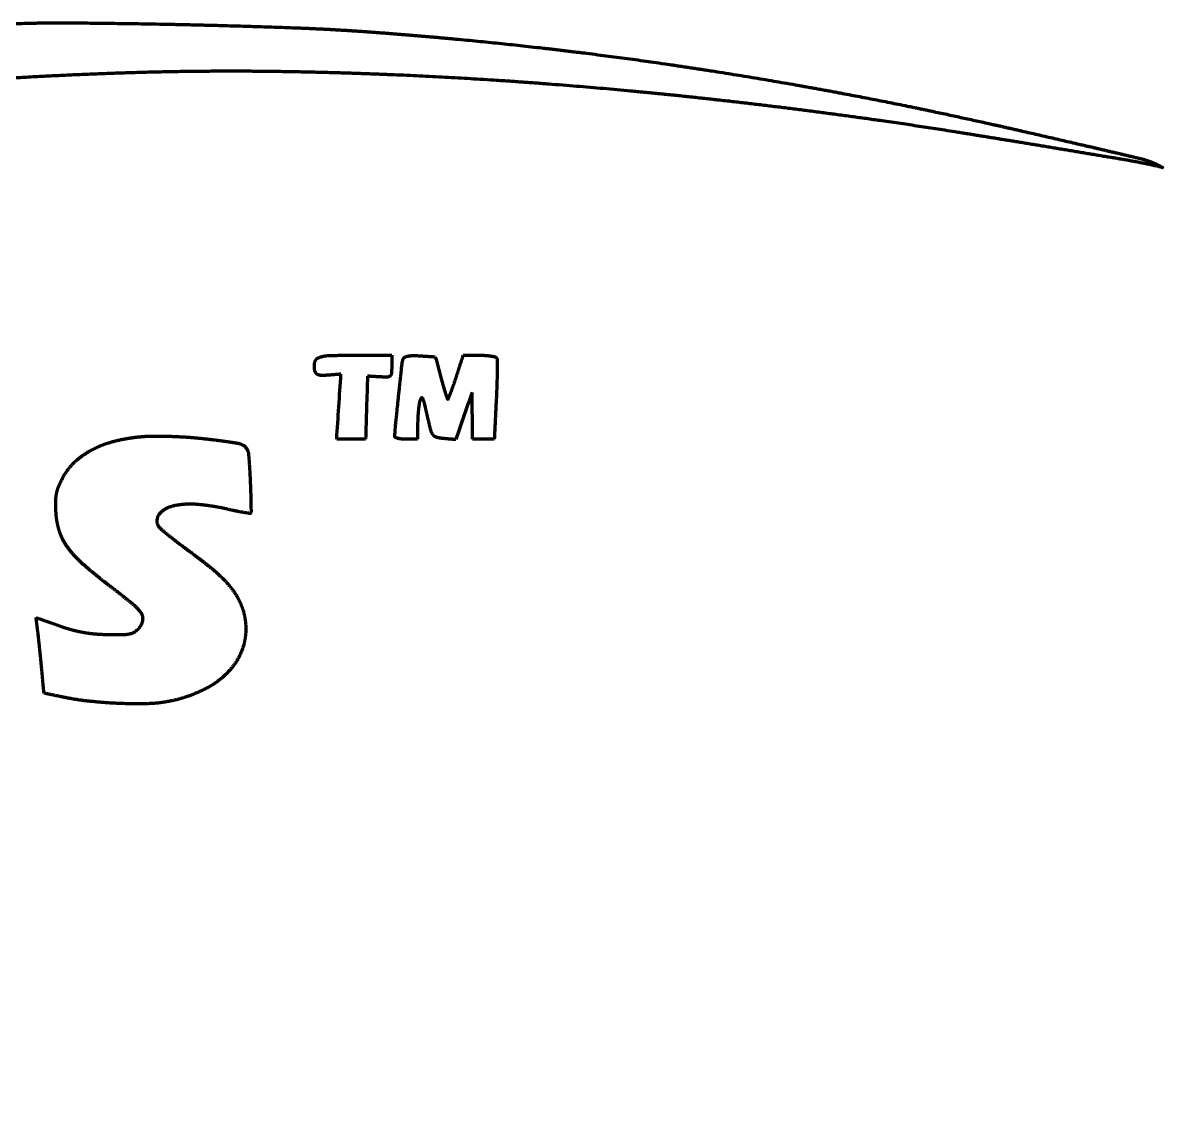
# Model space of a CAD drawing. Header units: inches. Extents: x 904 to 7172, y 213 to 5528.
# Drawn here: x 3274.94 to 3304.77, y 2294.12 to 2322.65 of the extents above; entities that cross this region are included whole.
import ezdxf

# ---------------------------------------------------------------- set-up
doc = ezdxf.new("R2010")
doc.units = ezdxf.units.IN

msp = doc.modelspace()

# ---------------------------------------------------------------- linework, layer by layer
at = {"linetype": 'Continuous', "lineweight": 70}
for points, weights, knots in [([(3304.772, 2318.862), (3304.716, 2318.874), (3304.659, 2318.887), (3304.339, 2318.959), (3304.073, 2319.012), (3303.073, 2319.181), (3302.339, 2319.304), (3300.856, 2319.55), (3300.107, 2319.671), (3298.799, 2319.88), (3298.241, 2319.965), (3295.891, 2320.305), (3294.095, 2320.529), (3290.546, 2320.904), (3288.794, 2321.051), (3285.367, 2321.267), (3283.693, 2321.336), (3280.456, 2321.397), (3278.894, 2321.384), (3275.108, 2321.25), (3272.887, 2321.105), (3268.627, 2320.7), (3266.591, 2320.429), (3262.608, 2319.746), (3260.664, 2319.333), (3256.769, 2318.346), (3254.821, 2317.775), (3252.028, 2316.844), (3251.166, 2316.541), (3249.494, 2315.922), (3248.685, 2315.605), (3247.067, 2314.934), (3246.258, 2314.58), (3244.587, 2313.812), (3243.724, 2313.4), (3241.767, 2312.43), (3240.676, 2311.867), (3238.546, 2310.721), (3237.508, 2310.138), (3235.246, 2308.813), (3234.021, 2308.073), (3231.077, 2306.237), (3229.353, 2305.15), (3226.277, 2303.189), (3224.918, 2302.328), (3222.692, 2300.927), (3221.821, 2300.391), (3220.269, 2299.459), (3219.587, 2299.064), (3218.219, 2298.3), (3217.534, 2297.932), (3216.012, 2297.145), (3215.167, 2296.742), (3213.51, 2296.015), (3212.698, 2295.696), (3211.107, 2295.142), (3210.33, 2294.908), (3208.815, 2294.521), (3208.077, 2294.373), (3206.958, 2294.211), (3206.581, 2294.174), (3205.739, 2294.131), (3205.276, 2294.119), (3204.355, 2294.119), (3203.898, 2294.131), (3203.083, 2294.174), (3202.726, 2294.211), (3201.384, 2294.424), (3200.412, 2294.659), (3199.461, 2294.97), (3198.53, 2295.275), (3197.628, 2295.658), (3196.761, 2296.116), (3195.871, 2296.586), (3195.022, 2297.127), (3193.362, 2298.39), (3192.549, 2299.098), (3191.354, 2300.29), (3190.934, 2300.732), (3190.149, 2301.61), (3189.785, 2302.046), (3189.079, 2302.957), (3188.737, 2303.43), (3188.044, 2304.461), (3187.69, 2305.016), (3187.146, 2305.914), (3186.951, 2306.255), (3186.5, 2307.086), (3186.241, 2307.575), (3185.708, 2308.6), (3185.431, 2309.135), (3185.154, 2309.669), (3185.136, 2309.704), (3185.142, 2309.743), (3185.17, 2309.771), (3185.177, 2309.777), (3185.187, 2309.776), (3185.192, 2309.768), (3185.247, 2309.68), (3185.302, 2309.591), (3185.421, 2309.398), (3185.483, 2309.294), (3185.618, 2309.063), (3185.69, 2308.937), (3186.421, 2307.641), (3187.137, 2306.505), (3188.639, 2304.365), (3189.429, 2303.368), (3191.062, 2301.536), (3191.902, 2300.704), (3193.606, 2299.215), (3194.475, 2298.573), (3195.844, 2297.725), (3196.306, 2297.466), (3197.262, 2296.986), (3197.755, 2296.764), (3198.747, 2296.365), (3199.245, 2296.19), (3200.219, 2295.892), (3200.696, 2295.773), (3201.178, 2295.68), (3202.536, 2295.418), (3203.917, 2295.329), (3205.298, 2295.415), (3206.732, 2295.505), (3208.148, 2295.754), (3209.527, 2296.161), (3211.162, 2296.644), (3212.748, 2297.271), (3216.227, 2299.021), (3218.14, 2300.089), (3220.352, 2301.45), (3220.697, 2301.665), (3221.453, 2302.145), (3221.864, 2302.409), (3222.898, 2303.077), (3223.521, 2303.482), (3225.335, 2304.667), (3226.527, 2305.445), (3228.778, 2306.918), (3229.842, 2307.605), (3231.791, 2308.849), (3232.679, 2309.403), (3234.381, 2310.442), (3235.195, 2310.927), (3236.84, 2311.882), (3237.672, 2312.353), (3239.038, 2313.107), (3239.572, 2313.39), (3240.831, 2314.029), (3241.553, 2314.389), (3242.997, 2315.096), (3243.718, 2315.442), (3244.96, 2316.028), (3245.484, 2316.263), (3248.21, 2317.422), (3250.449, 2318.253), (3254.983, 2319.697), (3257.272, 2320.307), (3261.963, 2321.32), (3264.358, 2321.721), (3269.315, 2322.315), (3271.871, 2322.519), (3275.037, 2322.645), (3275.641, 2322.655), (3277.189, 2322.642), (3278.133, 2322.628), (3280.036, 2322.587), (3280.995, 2322.559), (3282.639, 2322.501), (3283.325, 2322.464), (3284.01, 2322.414)], [0.500028842012, 0.500028842012, 0.500028842012, 0.49990993454, 0.49990993454, 0.500028206926, 0.500028206926, 0.500027327896, 0.500027327896, 0.500020306907, 0.500020306907, 0.49996674968, 0.49996674968, 0.499954897266, 0.499954897266, 0.499947872216, 0.499947872216, 0.499905551037, 0.499905551037, 0.499883055807, 0.499883055807, 0.499792231719, 0.499792231719, 0.499773940632, 0.499773940632, 0.499803958143, 0.499803958143, 0.499983511469, 0.499983511469, 0.499967570397, 0.499967570397, 0.499969836855, 0.499969836855, 0.49999224639, 0.49999224639, 0.499982937989, 0.499982937989, 0.499973806451, 0.499973806451, 0.499996723387, 0.499996723387, 0.500024715037, 0.500024715037, 0.500027453769, 0.500027453769, 0.500010452456, 0.500010452456, 0.499988344513, 0.499988344513, 0.499984734416, 0.499984734416, 0.499859741035, 0.499859741035, 0.499772165641, 0.499772165641, 0.499731419008, 0.499731419008, 0.499559423038, 0.499559423038, 0.499666780446, 0.499666780446, 0.499918789299, 0.499918789299, 0.499918892039, 0.499918892039, 0.499564850303, 0.499564850303, 0.498972995834, 0.498972995834, 0.500028842012, 0.498832867725, 0.498832867725, 0.500028842012, 0.498906283356, 0.498906283356, 0.499287120527, 0.499287120527, 0.499893163609, 0.499893163609, 0.499822434289, 0.499822434289, 0.499836242554, 0.499836242554, 0.499934379805, 0.499934379805, 0.499935455777, 0.499935455777, 0.500016243918, 0.500016243918, 0.500028611503, 0.500028611503, 0.500028842012, 0.435794288113, 0.435794288113, 0.500028842012, 0.374186246908, 0.374186246908, 0.500028842012, 0.500027229907, 0.500027229907, 0.500003945292, 0.500003945292, 0.500020163182, 0.500020163182, 0.499624081461, 0.499624081461, 0.499467725914, 0.499467725914, 0.499381762254, 0.499381762254, 0.498914889926, 0.498914889926, 0.499697758003, 0.499697758003, 0.499738051905, 0.499738051905, 0.499725706688, 0.499725706688, 0.499560729865, 0.499560729865, 0.500028842012, 0.49736967995, 0.49736967995, 0.500028842012, 0.497925029837, 0.497925029837, 0.500028842012, 0.498691632887, 0.498691632887, 0.499724398278, 0.499724398278, 0.500020473069, 0.500020473069, 0.500025999044, 0.500025999044, 0.500028065808, 0.500028065808, 0.500028820171, 0.500028820171, 0.500023637462, 0.500023637462, 0.500012762859, 0.500012762859, 0.500008128477, 0.500008128477, 0.500009221042, 0.500009221042, 0.499979547613, 0.499979547613, 0.500019764212, 0.500019764212, 0.500019920975, 0.500019920975, 0.499967173544, 0.499967173544, 0.499663762533, 0.499663762533, 0.499645871572, 0.499645871572, 0.499666159219, 0.499666159219, 0.499766988665, 0.499766988665, 0.499932337733, 0.499932337733, 0.500021256909, 0.500021256909, 0.500020660968, 0.500020660968, 0.499971666204, 0.499971666204, 0.500028842012], [0, 0, 0, 0, 0.000858, 0.000858, 0.004871, 0.004871, 0.015909, 0.015909, 0.027164, 0.027164, 0.035539, 0.035539, 0.062379, 0.062379, 0.088446, 0.088446, 0.113283, 0.113283, 0.136431, 0.136431, 0.169412, 0.169412, 0.199818, 0.199818, 0.229241, 0.229241, 0.259272, 0.259272, 0.27279, 0.27279, 0.285643, 0.285643, 0.298702, 0.298702, 0.312844, 0.312844, 0.330996, 0.330996, 0.348605, 0.348605, 0.369756, 0.369756, 0.399898, 0.399898, 0.423682, 0.423682, 0.438788, 0.438788, 0.450448, 0.450448, 0.461942, 0.461942, 0.475773, 0.475773, 0.488668, 0.488668, 0.500645, 0.500645, 0.511735, 0.511735, 0.517321, 0.517321, 0.524148, 0.524148, 0.530887, 0.530887, 0.536162, 0.536162, 0.550852, 0.550852, 0.550852, 0.565207, 0.565207, 0.565207, 0.579922, 0.579922, 0.595663, 0.595663, 0.604555, 0.604555, 0.612842, 0.612842, 0.621358, 0.621358, 0.63095, 0.63095, 0.636663, 0.636663, 0.644732, 0.644732, 0.653504, 0.653504, 0.653504, 0.654001, 0.654001, 0.654001, 0.654094, 0.654094, 0.654094, 0.655086, 0.655086, 0.656243, 0.656243, 0.657623, 0.657623, 0.670374, 0.670374, 0.682437, 0.682437, 0.693641, 0.693641, 0.703853, 0.703853, 0.708852, 0.708852, 0.713958, 0.713958, 0.718939, 0.718939, 0.723569, 0.723569, 0.723569, 0.736538, 0.736538, 0.736538, 0.749961, 0.749961, 0.749961, 0.765836, 0.765836, 0.786217, 0.786217, 0.790004, 0.790004, 0.794547, 0.794547, 0.80146, 0.80146, 0.814708, 0.814708, 0.826489, 0.826489, 0.836231, 0.836231, 0.845042, 0.845042, 0.853933, 0.853933, 0.859558, 0.859558, 0.867067, 0.867067, 0.874508, 0.874508, 0.879844, 0.879844, 0.902046, 0.902046, 0.924054, 0.924054, 0.946594, 0.946594, 0.970379, 0.970379, 0.975983, 0.975983, 0.984738, 0.984738, 0.993634, 0.993634, 1, 1, 1, 1]), ([(3284.01, 2322.414), (3285.14, 2322.331), (3286.27, 2322.232), (3288.516, 2322), (3289.632, 2321.867), (3291.862, 2321.565), (3292.976, 2321.397), (3295.212, 2321.024), (3296.333, 2320.82), (3298.123, 2320.466), (3298.792, 2320.326), (3300.251, 2320.008), (3301.041, 2319.83), (3302.61, 2319.467), (3303.39, 2319.285), (3304.169, 2319.101), (3304.32, 2319.066), (3304.465, 2319.014), (3304.659, 2318.918), (3304.716, 2318.89), (3304.772, 2318.862)], [0.500028842012, 0.499990385996, 0.499990385996, 0.499988375681, 0.499988375681, 0.499988541707, 0.499988541707, 0.499991391939, 0.499991391939, 0.500012460237, 0.500012460237, 0.500022825709, 0.500022825709, 0.500028062928, 0.500028062928, 0.500028842012, 0.49786557683, 0.49786557683, 0.500028842012, 0.500028842012, 0.500028842012], [0, 0, 0, 0, 0.161192, 0.161192, 0.321006, 0.321006, 0.481112, 0.481112, 0.643175, 0.643175, 0.740375, 0.740375, 0.855409, 0.855409, 0.969268, 0.969268, 0.969268, 0.991092, 0.991092, 1, 1, 1, 1]), ([(3283.26, 2313.457), (3283.151, 2313.448), (3283.042, 2313.439), (3282.877, 2313.426), (3282.82, 2313.424), (3282.764, 2313.424), (3282.73, 2313.423), (3282.697, 2313.429), (3282.665, 2313.44), (3282.642, 2313.449), (3282.622, 2313.463), (3282.607, 2313.483), (3282.591, 2313.505), (3282.58, 2313.53), (3282.574, 2313.557), (3282.56, 2313.629), (3282.561, 2313.702), (3282.578, 2313.773), (3282.591, 2313.828), (3282.628, 2313.871), (3282.682, 2313.892), (3282.765, 2313.924), (3282.853, 2313.941), (3282.942, 2313.944), (3283.166, 2313.951), (3283.389, 2313.954), (3283.938, 2313.954), (3284.263, 2313.954), (3284.588, 2313.954)], [0.500219493152, 0.500219493152, 0.500219493152, 0.49996355529, 0.49996355529, 0.500219493152, 0.495370353596, 0.495370353596, 0.500219493152, 0.485553841997, 0.485553841997, 0.500219493152, 0.492383277843, 0.492383277843, 0.500219493152, 0.492416766478, 0.492416766478, 0.500219493152, 0.461463365185, 0.461463365185, 0.500219493152, 0.495547395804, 0.495547395804, 0.500219493152, 0.500181748372, 0.500181748372, 0.500219493152, 0.500219493152, 0.500219493152], [0, 0, 0, 0, 0.120457, 0.120457, 0.182586, 0.182586, 0.182586, 0.219188, 0.219188, 0.219188, 0.245415, 0.245415, 0.245415, 0.273911, 0.273911, 0.273911, 0.348744, 0.348744, 0.348744, 0.40269, 0.40269, 0.40269, 0.486471, 0.486471, 0.486471, 0.695558, 0.695558, 1, 1, 1, 1]), ([(3285.265, 2311.754), (3285.167, 2311.754), (3285.068, 2311.754), (3284.931, 2311.754), (3284.893, 2311.756), (3284.823, 2311.762), (3284.792, 2311.767), (3284.736, 2311.78), (3284.713, 2311.787), (3284.691, 2311.797), (3284.68, 2311.801), (3284.673, 2311.812), (3284.673, 2311.824), (3284.673, 2311.909), (3284.677, 2311.994), (3284.713, 2312.346), (3284.74, 2312.613), (3284.798, 2313.161), (3284.828, 2313.441), (3284.859, 2313.721), (3284.864, 2313.766), (3284.873, 2313.81), (3284.888, 2313.853), (3284.895, 2313.874), (3284.909, 2313.891), (3284.929, 2313.901), (3284.956, 2313.915), (3284.984, 2313.924), (3285.014, 2313.93), (3285.057, 2313.939), (3285.101, 2313.943), (3285.205, 2313.943), (3285.266, 2313.942), (3285.461, 2313.929), (3285.595, 2313.92), (3285.729, 2313.912)], [0.500006319012, 0.500006319012, 0.500006319012, 0.499675873131, 0.499675873131, 0.499157159944, 0.499157159944, 0.498919649512, 0.498919649512, 0.500006319012, 0.443892118509, 0.443892118509, 0.500006319012, 0.499589474427, 0.499589474427, 0.500005103999, 0.500005103999, 0.500005980096, 0.500005980096, 0.500006319012, 0.49802229994, 0.49802229994, 0.500006319012, 0.475672397644, 0.475672397644, 0.500006319012, 0.496627701085, 0.496627701085, 0.500006319012, 0.49858998851, 0.49858998851, 0.499802165632, 0.499802165632, 0.500006319012, 0.500006319012, 0.500006319012], [0, 0, 0, 0, 0.094349, 0.094349, 0.130545, 0.130545, 0.161395, 0.161395, 0.184407, 0.184407, 0.184407, 0.194746, 0.194746, 0.194746, 0.266535, 0.266535, 0.49337, 0.49337, 0.731134, 0.731134, 0.731134, 0.769122, 0.769122, 0.769122, 0.786723, 0.786723, 0.786723, 0.810834, 0.810834, 0.810834, 0.845463, 0.845463, 0.893713, 0.893713, 1, 1, 1, 1]), ([(3285.874, 2313.373), (3285.893, 2313.303), (3285.912, 2313.233), (3285.949, 2313.103), (3285.967, 2313.043), (3286.001, 2312.932), (3286.017, 2312.881), (3286.034, 2312.83), (3286.037, 2312.82), (3286.042, 2312.811), (3286.049, 2312.803), (3286.055, 2312.798), (3286.063, 2312.799), (3286.067, 2312.807), (3286.087, 2312.856), (3286.107, 2312.906), (3286.151, 2313.016), (3286.173, 2313.078), (3286.221, 2313.214), (3286.246, 2313.289), (3286.333, 2313.561), (3286.397, 2313.757), (3286.46, 2313.954)], [0.500006319012, 0.499997893663, 0.499997893663, 0.499987051742, 0.499987051742, 0.500002919944, 0.500002919944, 0.500006319012, 0.490540766531, 0.490540766531, 0.500006319012, 0.351848746573, 0.351848746573, 0.500006319012, 0.499992843104, 0.499992843104, 0.499939364569, 0.499939364569, 0.499984354392, 0.499984354392, 0.500006319012, 0.500006319012, 0.500006319012], [0, 0, 0, 0, 0.149285, 0.149285, 0.279231, 0.279231, 0.390088, 0.390088, 0.390088, 0.411145, 0.411145, 0.411145, 0.422938, 0.422938, 0.422938, 0.499242, 0.499242, 0.592486, 0.592486, 0.70499, 0.70499, 1, 1, 1, 1]), ([(3286.46, 2313.954), (3286.598, 2313.954), (3286.735, 2313.954), (3286.927, 2313.954), (3286.981, 2313.952), (3287.083, 2313.946), (3287.13, 2313.941), (3287.216, 2313.927), (3287.254, 2313.92), (3287.292, 2313.911), (3287.308, 2313.907), (3287.322, 2313.897), (3287.33, 2313.883), (3287.341, 2313.866), (3287.346, 2313.847), (3287.347, 2313.827), (3287.347, 2313.728), (3287.347, 2313.629), (3287.345, 2313.415), (3287.343, 2313.299), (3287.335, 2313.049), (3287.329, 2312.916), (3287.305, 2312.44), (3287.288, 2312.097), (3287.271, 2311.754)], [0.500006319012, 0.500006319012, 0.500006319012, 0.499835970951, 0.499835970951, 0.499669135356, 0.499669135356, 0.499745480038, 0.499745480038, 0.500006319012, 0.47470960807, 0.47470960807, 0.500006319012, 0.487512318962, 0.487512318962, 0.500006319012, 0.500000843018, 0.500000843018, 0.499978386677, 0.499978386677, 0.499994078266, 0.499994078266, 0.500006319012, 0.500006319012, 0.500006319012], [0, 0, 0, 0, 0.144736, 0.144736, 0.201325, 0.201325, 0.251776, 0.251776, 0.292372, 0.292372, 0.292372, 0.308967, 0.308967, 0.308967, 0.328484, 0.328484, 0.328484, 0.42427, 0.42427, 0.536994, 0.536994, 0.666439, 0.666439, 1, 1, 1, 1]), ([(3284.588, 2313.661), (3284.588, 2313.6), (3284.586, 2313.539), (3284.581, 2313.478), (3284.578, 2313.451), (3284.566, 2313.427), (3284.546, 2313.409), (3284.525, 2313.391), (3284.499, 2313.381), (3284.471, 2313.381), (3284.404, 2313.38), (3284.338, 2313.382), (3284.165, 2313.392), (3284.059, 2313.398), (3283.954, 2313.404)], [0.500219493152, 0.499926835616, 0.499926835616, 0.500219493152, 0.47562565834, 0.47562565834, 0.500219493152, 0.479696140891, 0.479696140891, 0.500219493152, 0.500030182143, 0.500030182143, 0.500219493152, 0.500219493152, 0.500219493152], [0, 0, 0, 0, 0.226416, 0.226416, 0.226416, 0.322006, 0.322006, 0.322006, 0.4163, 0.4163, 0.4163, 0.641586, 0.641586, 1, 1, 1, 1]), ([(3286.264, 2311.745), (3286.161, 2311.753), (3286.059, 2311.762), (3285.892, 2311.776), (3285.828, 2311.787), (3285.765, 2311.803), (3285.727, 2311.812), (3285.694, 2311.835), (3285.671, 2311.867), (3285.642, 2311.908), (3285.621, 2311.953), (3285.609, 2312.001), (3285.577, 2312.13), (3285.546, 2312.259), (3285.493, 2312.495), (3285.469, 2312.601), (3285.443, 2312.706), (3285.433, 2312.748), (3285.418, 2312.788), (3285.399, 2312.826), (3285.391, 2312.841), (3285.375, 2312.844), (3285.362, 2312.832), (3285.345, 2312.814), (3285.333, 2312.793), (3285.326, 2312.769), (3285.316, 2312.734), (3285.309, 2312.698), (3285.296, 2312.608), (3285.29, 2312.555), (3285.279, 2312.443), (3285.274, 2312.384), (3285.268, 2312.269), (3285.267, 2312.212), (3285.266, 2312.022), (3285.266, 2311.888), (3285.265, 2311.754)], [0.500006319012, 0.500006319012, 0.500006319012, 0.49885580665, 0.49885580665, 0.500006319012, 0.47962742669, 0.47962742669, 0.500006319012, 0.494308566103, 0.494308566103, 0.500006319012, 0.49997272308, 0.49997272308, 0.499990689205, 0.499990689205, 0.500006319012, 0.497892451302, 0.497892451302, 0.500006319012, 0.361447509705, 0.361447509705, 0.500006319012, 0.489055799964, 0.489055799964, 0.500006319012, 0.499318282348, 0.499318282348, 0.499923965996, 0.499923965996, 0.499925793002, 0.499925793002, 0.4999014329, 0.4999014329, 0.500006319012, 0.500006319012, 0.500006319012], [0, 0, 0, 0, 0.132664, 0.132664, 0.216155, 0.216155, 0.216155, 0.265064, 0.265064, 0.265064, 0.325668, 0.325668, 0.325668, 0.48784, 0.48784, 0.620542, 0.620542, 0.620542, 0.672331, 0.672331, 0.672331, 0.687314, 0.687314, 0.687314, 0.708408, 0.708408, 0.708408, 0.740155, 0.740155, 0.78596, 0.78596, 0.836617, 0.836617, 0.88508, 0.88508, 1, 1, 1, 1]), ([(3275.284, 2307.088), (3275.488, 2307.016), (3275.692, 2306.944), (3276, 2306.834), (3276.107, 2306.801), (3276.315, 2306.744), (3276.416, 2306.722), (3276.621, 2306.685), (3276.725, 2306.671), (3276.942, 2306.652), (3277.056, 2306.647), (3277.3, 2306.643), (3277.43, 2306.643), (3277.56, 2306.644), (3277.625, 2306.645), (3277.689, 2306.653), (3277.752, 2306.668), (3277.798, 2306.678), (3277.84, 2306.697), (3277.878, 2306.724), (3277.922, 2306.755), (3277.96, 2306.792), (3277.994, 2306.833), (3278.04, 2306.89), (3278.069, 2306.957), (3278.079, 2307.029), (3278.088, 2307.094), (3278.071, 2307.158), (3278.032, 2307.211), (3277.967, 2307.3), (3277.891, 2307.379), (3277.805, 2307.448), (3277.596, 2307.617), (3277.385, 2307.782), (3276.941, 2308.123), (3276.715, 2308.309), (3276.496, 2308.501), (3276.351, 2308.629), (3276.221, 2308.771), (3276.108, 2308.927), (3276.017, 2309.053), (3275.946, 2309.192), (3275.898, 2309.34), (3275.847, 2309.499), (3275.816, 2309.664), (3275.806, 2309.83), (3275.8, 2309.927), (3275.797, 2310.024), (3275.799, 2310.191), (3275.806, 2310.26), (3275.819, 2310.329), (3275.831, 2310.394), (3275.85, 2310.457), (3275.874, 2310.518), (3275.905, 2310.593), (3275.939, 2310.667), (3275.977, 2310.738), (3276.104, 2310.976), (3276.283, 2311.176), (3276.505, 2311.329), (3276.75, 2311.498), (3277.021, 2311.622), (3277.309, 2311.697), (3277.67, 2311.791), (3278.041, 2311.839), (3278.415, 2311.839), (3278.895, 2311.838), (3279.375, 2311.809), (3279.851, 2311.751)], [0.500031347362, 0.500031347362, 0.500031347362, 0.499808708619, 0.499808708619, 0.499690993187, 0.499690993187, 0.499696211239, 0.499696211239, 0.499826623623, 0.499826623623, 0.499990849659, 0.499990849659, 0.500031347362, 0.498202540738, 0.498202540738, 0.500031347362, 0.493516271437, 0.493516271437, 0.500031347362, 0.49703013616, 0.49703013616, 0.500031347362, 0.487657101893, 0.487657101893, 0.500031347362, 0.475556290386, 0.475556290386, 0.500031347362, 0.497296901655, 0.497296901655, 0.500031347362, 0.500006621329, 0.500006621329, 0.499843206271, 0.499843206271, 0.500031347362, 0.497978873118, 0.497978873118, 0.500031347362, 0.49592624027, 0.49592624027, 0.500031347362, 0.497361782152, 0.497361782152, 0.500031347362, 0.49982895248, 0.49982895248, 0.498722027573, 0.498722027573, 0.500031347362, 0.498405217194, 0.498405217194, 0.500031347362, 0.499562456052, 0.499562456052, 0.500031347362, 0.490603074604, 0.490603074604, 0.500031347362, 0.495008073662, 0.495008073662, 0.500031347362, 0.497303771875, 0.497303771875, 0.500031347362, 0.499416579916, 0.499416579916, 0.500031347362], [0, 0, 0, 0, 0.059751, 0.059751, 0.090585, 0.090585, 0.119294, 0.119294, 0.148166, 0.148166, 0.179499, 0.179499, 0.21542, 0.21542, 0.21542, 0.233214, 0.233214, 0.233214, 0.245918, 0.245918, 0.245918, 0.260251, 0.260251, 0.260251, 0.279467, 0.279467, 0.279467, 0.295943, 0.295943, 0.295943, 0.323319, 0.323319, 0.323319, 0.390065, 0.390065, 0.462682, 0.462682, 0.462682, 0.510418, 0.510418, 0.510418, 0.548667, 0.548667, 0.548667, 0.589493, 0.589493, 0.589493, 0.613112, 0.613112, 0.630227, 0.630227, 0.630227, 0.646199, 0.646199, 0.646199, 0.665866, 0.665866, 0.665866, 0.729878, 0.729878, 0.729878, 0.800006, 0.800006, 0.800006, 0.887566, 0.887566, 0.887566, 1, 1, 1, 1]), ([(3279.851, 2311.751), (3280.089, 2311.722), (3280.326, 2311.689), (3280.562, 2311.652), (3280.635, 2311.641), (3280.701, 2311.607), (3280.754, 2311.555), (3280.805, 2311.503), (3280.835, 2311.437), (3280.842, 2311.365), (3280.86, 2311.149), (3280.874, 2310.932), (3280.888, 2310.603), (3280.893, 2310.492), (3280.9, 2310.286), (3280.902, 2310.19), (3280.905, 2310.012), (3280.907, 2309.929), (3280.908, 2309.846), (3280.908, 2309.837), (3280.905, 2309.828), (3280.899, 2309.82), (3280.894, 2309.813), (3280.886, 2309.81), (3280.877, 2309.812), (3280.821, 2309.821), (3280.765, 2309.83), (3280.643, 2309.851), (3280.577, 2309.863), (3280.435, 2309.892), (3280.359, 2309.909), (3280.02, 2309.986), (3279.753, 2310.027), (3279.484, 2310.049), (3279.275, 2310.066), (3279.066, 2310.051), (3278.862, 2310.005), (3278.73, 2309.975), (3278.614, 2309.909), (3278.521, 2309.811), (3278.444, 2309.73), (3278.423, 2309.62), (3278.463, 2309.516), (3278.473, 2309.489), (3278.49, 2309.465), (3278.511, 2309.446), (3278.574, 2309.389), (3278.639, 2309.333), (3278.782, 2309.213), (3278.861, 2309.148), (3279.033, 2309.016), (3279.124, 2308.947), (3279.412, 2308.738), (3279.605, 2308.591), (3279.929, 2308.335), (3280.056, 2308.222), (3280.271, 2308.008), (3280.358, 2307.907), (3280.437, 2307.799), (3280.509, 2307.7), (3280.571, 2307.594), (3280.622, 2307.482), (3280.741, 2307.22), (3280.79, 2306.937), (3280.765, 2306.65), (3280.741, 2306.368), (3280.643, 2306.102), (3280.478, 2305.873), (3280.293, 2305.616), (3280.055, 2305.407), (3279.777, 2305.258), (3279.457, 2305.086), (3279.116, 2304.964), (3278.761, 2304.895), (3278.583, 2304.859), (3278.402, 2304.84), (3277.97, 2304.828), (3277.719, 2304.83), (3277.205, 2304.851), (3276.941, 2304.87), (3276.45, 2304.922), (3276.223, 2304.958), (3275.829, 2305.04), (3275.66, 2305.075), (3275.491, 2305.111)], [0.500031347362, 0.499989550879, 0.499989550879, 0.500031347362, 0.483433625463, 0.483433625463, 0.500031347362, 0.479890011286, 0.479890011286, 0.500031347362, 0.49996284426, 0.49996284426, 0.500026964385, 0.500026964385, 0.500020298158, 0.500020298158, 0.500030640052, 0.500030640052, 0.500031347362, 0.481639258984, 0.481639258984, 0.500031347362, 0.453037841655, 0.453037841655, 0.500031347362, 0.500025458522, 0.500025458522, 0.499985840519, 0.499985840519, 0.500013630705, 0.500013630705, 0.499184092083, 0.499184092083, 0.500031347362, 0.496217366785, 0.496217366785, 0.500031347362, 0.485548563835, 0.485548563835, 0.500031347362, 0.448785805263, 0.448785805263, 0.500031347362, 0.49069969115, 0.49069969115, 0.500031347362, 0.499995742455, 0.499995742455, 0.499957346073, 0.499957346073, 0.499992962003, 0.499992962003, 0.499961881403, 0.499961881403, 0.499493775666, 0.499493775666, 0.498985161417, 0.498985161417, 0.500031347362, 0.49831294949, 0.49831294949, 0.500031347362, 0.489188546761, 0.489188546761, 0.500031347362, 0.488022255652, 0.488022255652, 0.500031347362, 0.491459140961, 0.491459140961, 0.500031347362, 0.496327264528, 0.496327264528, 0.500031347362, 0.498848174573, 0.498848174573, 0.499852536358, 0.499852536358, 0.499851027035, 0.499851027035, 0.499612013255, 0.499612013255, 0.500031347362, 0.500031347362, 0.500031347362], [0, 0, 0, 0, 0.063205, 0.063205, 0.063205, 0.082164, 0.082164, 0.082164, 0.099954, 0.099954, 0.099954, 0.153254, 0.153254, 0.180548, 0.180548, 0.203915, 0.203915, 0.224278, 0.224278, 0.224278, 0.226488, 0.226488, 0.226488, 0.228367, 0.228367, 0.228367, 0.240526, 0.240526, 0.254809, 0.254809, 0.271544, 0.271544, 0.329197, 0.329197, 0.329197, 0.37362, 0.37362, 0.37362, 0.401286, 0.401286, 0.401286, 0.421953, 0.421953, 0.421953, 0.427185, 0.427185, 0.427185, 0.442597, 0.442597, 0.461145, 0.461145, 0.481844, 0.481844, 0.525746, 0.525746, 0.556565, 0.556565, 0.58066, 0.58066, 0.58066, 0.602775, 0.602775, 0.602775, 0.653441, 0.653441, 0.653441, 0.702105, 0.702105, 0.702105, 0.755526, 0.755526, 0.755526, 0.816299, 0.816299, 0.816299, 0.846651, 0.846651, 0.888589, 0.888589, 0.932781, 0.932781, 0.971117, 0.971117, 1, 1, 1, 1]), ([(3275.491, 2305.111), (3275.471, 2305.322), (3275.451, 2305.534), (3275.423, 2305.835), (3275.415, 2305.925), (3275.397, 2306.109), (3275.387, 2306.203), (3275.368, 2306.383), (3275.359, 2306.469), (3275.343, 2306.615), (3275.336, 2306.674), (3275.314, 2306.852), (3275.299, 2306.97), (3275.284, 2307.088)], [0.500031347362, 0.500031347362, 0.500031347362, 0.500029786668, 0.500029786668, 0.500030206716, 0.500030206716, 0.500030190966, 0.500030190966, 0.500021936872, 0.500021936872, 0.500031347362, 0.500031347362, 0.500031347362], [0, 0, 0, 0, 0.320662, 0.320662, 0.456574, 0.456574, 0.599797, 0.599797, 0.730009, 0.730009, 0.820641, 0.820641, 1, 1, 1, 1])]:
    msp.add_rational_spline(points, weights, degree=3, knots=knots, dxfattribs=at)
for points in [[(3284.588, 2313.954), (3284.588, 2313.856), (3284.588, 2313.758), (3284.588, 2313.661)], [(3285.729, 2313.912), (3285.778, 2313.732), (3285.826, 2313.552), (3285.874, 2313.373)]]:
    msp.add_open_spline(points, degree=3, dxfattribs=at)
for points in [[(3283.149, 2311.754), (3283.167, 2312.038), (3283.186, 2312.322), (3283.223, 2312.889), (3283.242, 2313.173), (3283.26, 2313.457)], [(3283.954, 2313.404), (3283.946, 2313.129), (3283.938, 2312.854), (3283.921, 2312.304), (3283.913, 2312.029), (3283.905, 2311.754)], [(3286.691, 2312.981), (3286.62, 2312.775), (3286.548, 2312.569), (3286.406, 2312.157), (3286.335, 2311.951), (3286.264, 2311.745)], [(3286.704, 2311.754), (3286.702, 2311.958), (3286.7, 2312.163), (3286.695, 2312.572), (3286.693, 2312.776), (3286.691, 2312.981)], [(3283.905, 2311.754), (3283.779, 2311.754), (3283.653, 2311.754), (3283.401, 2311.754), (3283.275, 2311.754), (3283.149, 2311.754)], [(3287.271, 2311.754), (3287.176, 2311.754), (3287.082, 2311.754), (3286.893, 2311.754), (3286.799, 2311.754), (3286.704, 2311.754)]]:
    msp.add_open_spline(points, degree=3, knots=[0, 0, 0, 0, 0.5, 0.5, 1, 1, 1, 1], dxfattribs=at)

doc.saveas('drawing.dxf')
